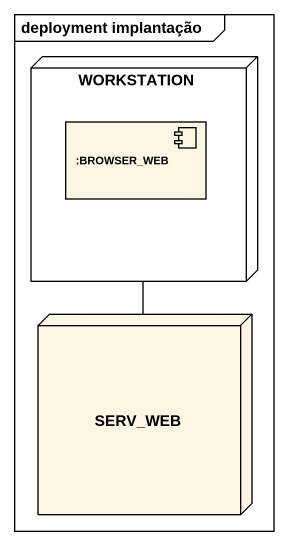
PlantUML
@startuml
mainframe deployment implantação
node WORKSTATION {
  component ":BROWSER_WEB" as BROWSER_WEB
}
node SERV_WEB
SERV_WEB -up- WORKSTATION
@enduml
